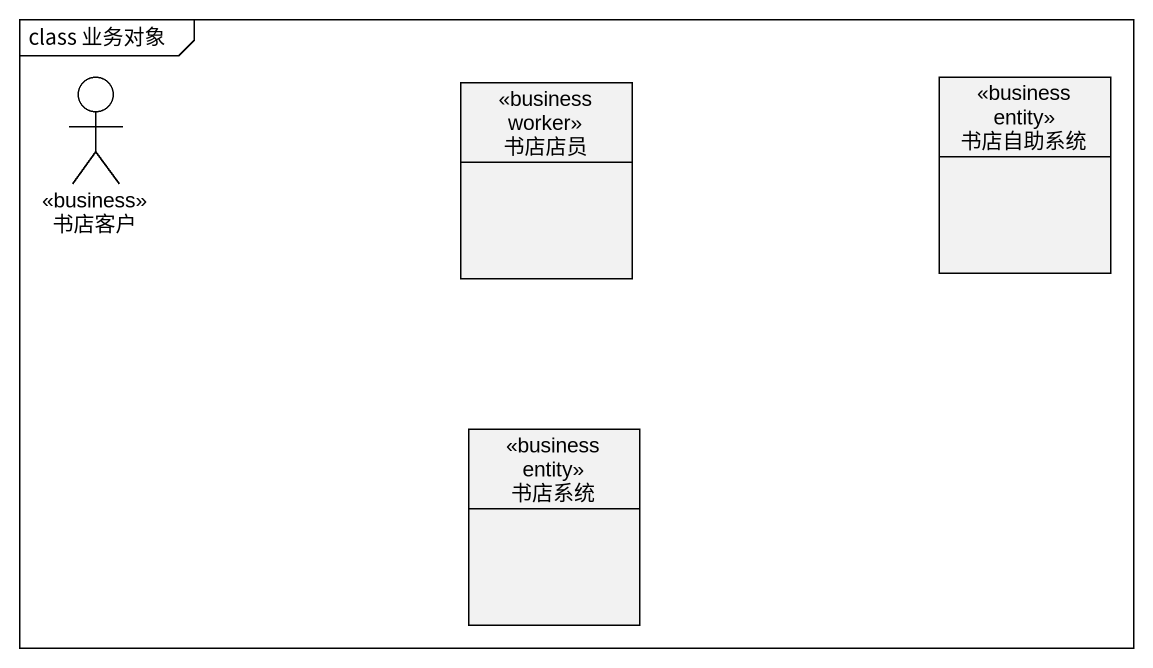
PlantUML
@startuml
mainframe class 业务对象
allowmixing
hide circle
hide empty members
actor 书店客户 <<business>> #FFFFFF
class 书店店员 <<business worker>>
class 书店自助系统 <<business entity>>
class 书店系统 <<business entity>>
@enduml
